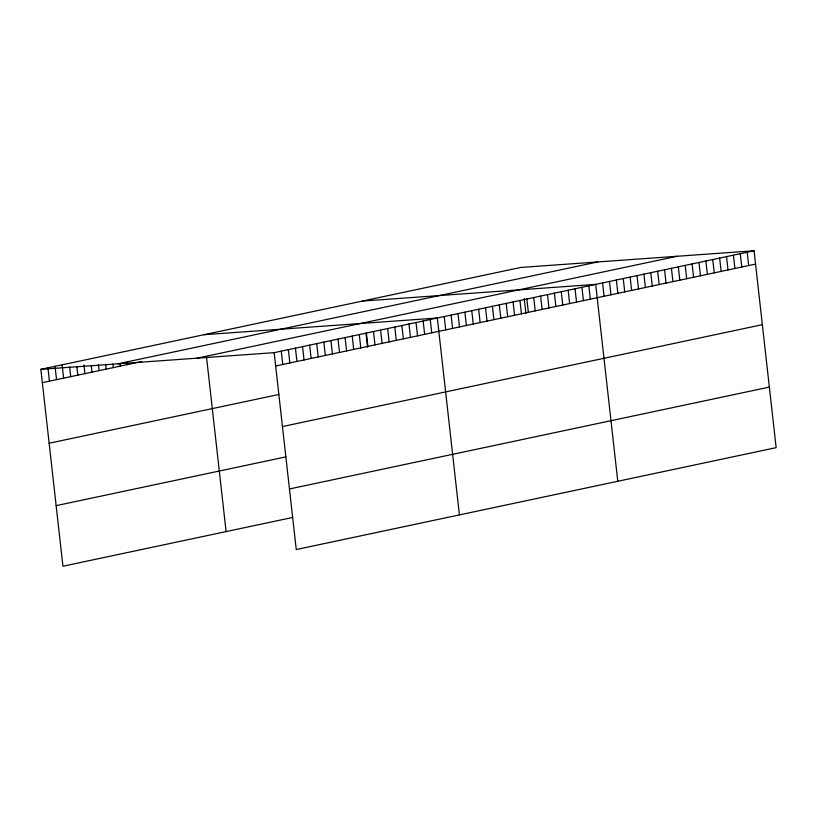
<?xml version="1.0" encoding="UTF-8"?>
<svg xmlns="http://www.w3.org/2000/svg" width="817" height="817" viewBox="0 0 817 817"><rect width="100%" height="100%" fill="white"/><g stroke="black" fill="none" stroke-linecap="round" stroke-linejoin="round"><path stroke-width="1.23" d="M292.66 517.457L62.94 566.232L40.85 369.345L520.746 267.455L754.06 250.768L776.15 447.655L296.254 549.545L274.165 352.648L754.06 250.768M117.842 363.831L597.738 261.951M42.341 382.673L141.668 361.584M197.173 358.163L677.068 256.272M275.666 365.985L755.562 264.095M49.143 443.243L278.863 394.478M282.457 426.556L762.353 324.676M56.138 505.662L285.868 456.887M289.463 488.964L769.359 387.084M362.38 301.075L595.695 284.387L617.785 481.284M204.015 334.704L437.33 318.007L459.42 514.904M40.85 369.345L274.165 352.648M747.177 252.228L748.678 265.556M740.294 253.689L741.785 267.026M733.411 255.149L734.902 268.487M726.527 256.62L728.018 269.947M719.634 258.08L721.135 271.407M712.751 259.54L714.252 272.868M705.868 261.001L707.359 274.328M698.984 262.461L700.475 275.789M692.101 263.922L693.592 277.259M685.208 265.382L686.709 278.72M678.324 266.853L679.815 280.18M671.441 268.313L672.932 281.64M664.558 269.773L666.049 283.101M657.665 271.234L659.166 284.561M650.781 272.694L652.283 286.021M643.898 274.155L645.389 287.492M637.015 275.615L638.506 288.952M630.132 277.075L631.623 290.413M623.238 278.546L624.739 291.873M616.355 280.006L617.856 293.334M609.472 281.467L610.963 294.794M602.589 282.927L604.08 296.254M588.812 285.848L590.313 299.185M581.929 287.308L583.42 300.646M575.045 288.779L576.536 302.106M568.162 290.239L569.653 303.567M561.269 291.7L562.77 305.027M554.386 293.16L555.887 306.487M547.502 294.62L548.993 307.948M540.619 296.081L542.11 309.418M533.726 297.541L535.227 310.879M526.842 299.012L528.344 312.339M524.218 298.46L525.923 313.595M519.959 300.472L521.45 313.799M513.076 301.933L514.567 315.26M506.193 303.393L507.684 316.72M499.299 304.853L500.801 318.181M492.416 306.314L493.917 319.651M485.533 307.774L487.024 321.112M478.65 309.245L480.141 322.572M471.766 310.705L473.257 324.032M464.873 312.165L466.374 325.493M457.99 313.626L459.481 326.953M451.107 315.086L452.598 328.414M444.223 316.547L445.714 329.884M430.242 319.518L431.733 332.846M423.145 321.02L424.646 334.357M416.047 322.531L417.548 335.858M408.96 324.032L410.451 337.37M401.862 325.544L403.363 338.871M394.774 327.045L396.265 340.383M387.677 328.557L389.168 341.884M380.579 330.058L382.08 343.385M373.492 331.569L374.983 344.897M366.394 333.07L367.885 346.398M365.996 333.336L367.558 347.225M359.296 334.582L360.797 347.909M352.209 336.083L353.7 349.41M345.111 337.595L346.602 350.922M338.013 339.096L339.515 352.423M330.926 340.607L332.417 353.935M323.828 342.109L325.319 355.436M316.73 343.61L318.232 356.947M309.643 345.121L311.134 358.449M302.545 346.622L304.036 359.96M295.448 348.134L296.949 361.461M288.36 349.635L289.851 362.973M281.262 351.147L282.764 364.474M206.497 356.866L226.095 531.591M127.207 362.176L127.472 364.596M120.109 363.677L120.385 366.108M112.879 363.974L113.287 367.609M105.648 364.27L106.19 369.121M98.418 364.566L99.102 370.622M91.32 366.067L92.004 372.133M83.957 365.148L84.907 373.635M76.859 366.659L77.819 375.146M69.639 366.956L70.722 376.647M62.133 364.821L63.624 378.148M55.035 366.333L56.536 379.66M47.948 367.834L49.439 381.161"/></g></svg>
